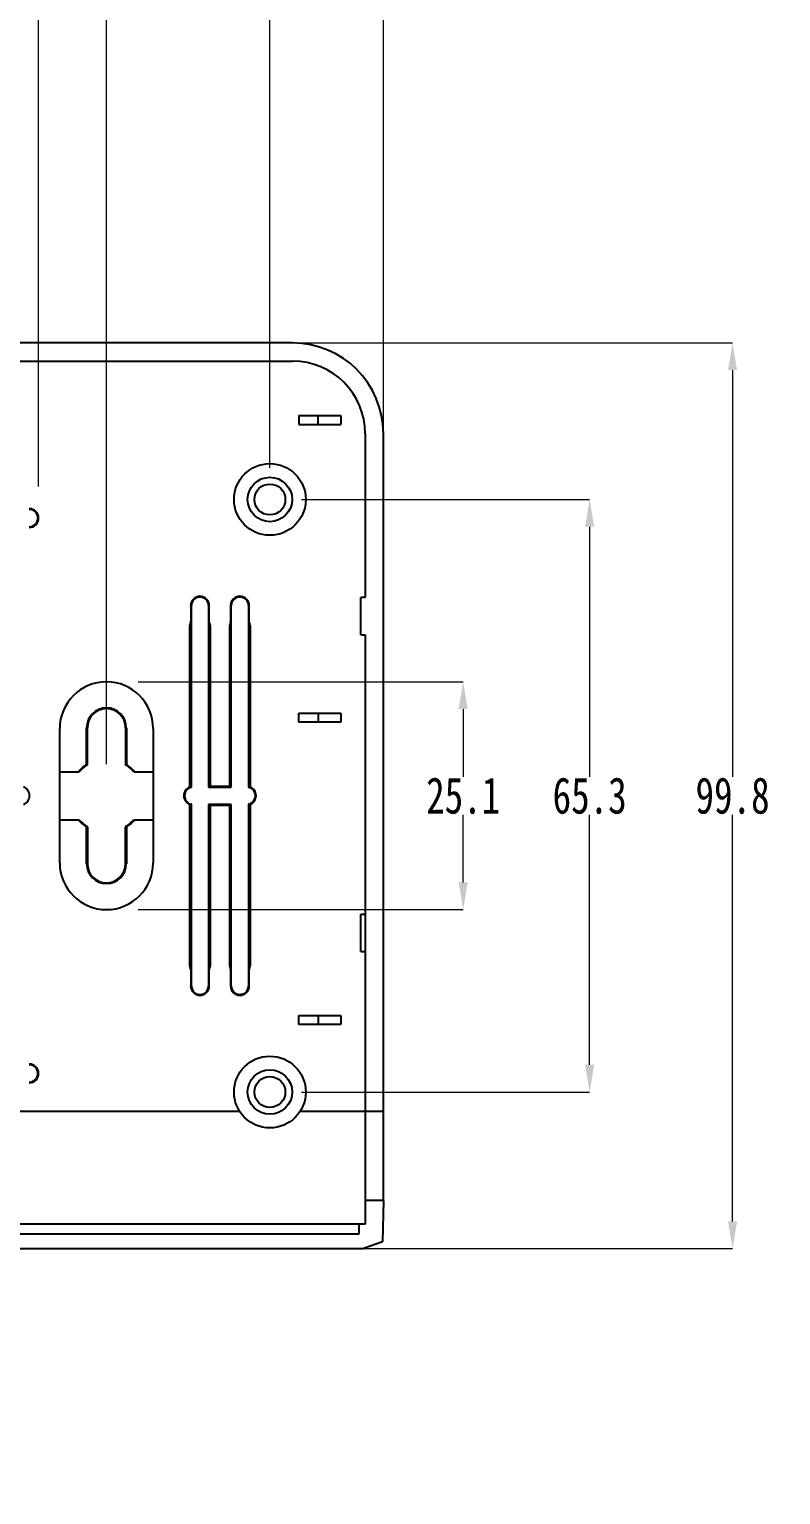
# Model space of a CAD drawing. Header units: millimetres. Extents: x 913 to 1720, y -130 to 440.
# Drawn here: x 1439.9 to 1522.7, y 187.6 to 349.1 of the extents above; entities that cross this region are included whole.
import ezdxf

# ---------------------------------------------------------------- set-up
doc = ezdxf.new("R2010")
doc.units = ezdxf.units.MM
doc.header["$LTSCALE"] = 30.734
doc.header["$PDSIZE"] = 0.3
doc.layers.get('0').update_dxf_attribs({"linetype": 'CONTINUOUS'})
doc.layers.get('Defpoints').update_dxf_attribs({"linetype": 'CONTINUOUS'})
doc.styles.get("Standard").update_dxf_attribs({"font": 'txt', "width": 0.75})
doc.dimstyles.get("Standard").update_dxf_attribs({"dimtxt": 3, "dimasz": 3, "dimexe": 0.18, "dimexo": 0.0625, "dimgap": 0.09, "dimtad": 1, "dimdsep": 46, "dimtxsty": 'Standard', "dimcen": 0.09, "dimadec": 0, "dimazin": 0, "dimtol": 1, "dimtp": 0.01, "dimtm": 0.01, "dimtfac": 1, "dimtofl": 0, "dimtmove": 0, "dimatfit": 3, "dimfxl": 0, "dimtolj": 1, "dimarcsym": 0})

# ---------------------------------------------------------------- blocks, each defined once
blk = doc.blocks.new('*D34')
at = {"color": 0, "lineweight": 0}
for p, q in [((1177.34, 279.91), (1177.34, 289.97)), ((1165.74, 284.96), (1173.14, 284.95)), ((1172.31, 284.94), (1182.36, 284.94)), ((1452.92, -9.61), (1452.92, -6.61)), ((1452.92, -6.61), (1455.92, -6.61)), ((1435.29, -12.61), (1452.92, -12.61)), ((1435.29, -13.21), (1452.92, -13.21)), ((1452.92, -16.21), (1452.92, -19.21))]:
    blk.add_line(p, q, dxfattribs=at)
for points in [[(1173.14, 285.45), (1173.13, 284.45), (1176.14, 284.94)], [(1452.42, -9.61), (1453.42, -9.61), (1452.92, -12.61)], [(1452.42, -16.21), (1453.42, -16.21), (1452.92, -13.21)]]:
    blk.add_solid(points, dxfattribs=at)
at = {"layer": 'Defpoints', "color": 0, "lineweight": 0}
for p in [(1176.14, 284.94), (1178.54, 284.93), (1431.8, -12.61), (1452.92, -12.61), (1431.8, -13.21)]:
    blk.add_point(p, dxfattribs=at)
at = {"color": 0, "lineweight": 0, "char_height": 4, "attachment_point": 5}
for s, insert in [('\\A1;%%c2.4-4', (1158.15, 284.96)), ('\\A1;0.6', (1458.76, -6.61))]:
    blk.add_mtext(s, dxfattribs=dict(at, insert=insert))
blk = doc.blocks.new('*D47')
at = {"color": 0, "lineweight": 0}
for p, q in [((1319.03, 260.22), (1319.03, 394.84)), ((1322.03, 394.84), (1393.39, 394.84)), ((1475.93, 394.84), (1404.57, 394.84)), ((1478.93, 260.22), (1478.93, 394.84))]:
    blk.add_line(p, q, dxfattribs=at)
for points in [[(1322.03, 395.34), (1322.03, 394.34), (1319.03, 394.84)], [(1475.93, 395.34), (1475.93, 394.34), (1478.93, 394.84)]]:
    blk.add_solid(points, dxfattribs=at)
at = {"layer": 'Defpoints', "color": 0, "lineweight": 0}
for p in [(1319.03, 394.84), (1319.03, 256.73), (1478.93, 256.73)]:
    blk.add_point(p, dxfattribs=at)
at = {"color": 0, "lineweight": 0, "insert": (1398.98, 394.84), "char_height": 4, "attachment_point": 5}
blk.add_mtext('\\A1;159.9', dxfattribs=at)
blk = doc.blocks.new('*D48')
at = {"color": 0, "lineweight": 0}
for p, q in [((1457.1, 314.5), (1517.39, 314.5)), ((1517.39, 311.5), (1517.39, 266.69)), ((1517.39, 217.7), (1517.39, 262.51)), ((1454.38, 214.7), (1517.39, 214.7))]:
    blk.add_line(p, q, dxfattribs=at)
for points in [[(1516.89, 311.5), (1517.89, 311.5), (1517.39, 314.5)], [(1516.89, 217.7), (1517.89, 217.7), (1517.39, 214.7)]]:
    blk.add_solid(points, dxfattribs=at)
at = {"layer": 'Defpoints', "color": 0, "lineweight": 0}
for p in [(1453.61, 314.5), (1517.39, 314.5), (1450.88, 214.7)]:
    blk.add_point(p, dxfattribs=at)
at = {"color": 0, "lineweight": 0, "insert": (1517.39, 264.6), "char_height": 4, "attachment_point": 5}
blk.add_mtext('\\A1;99.8', dxfattribs=at)
blk = doc.blocks.new('*D49')
at = {"color": 0, "lineweight": 0}
for p, q in [((1331.53, 300.74), (1331.53, 385.33)), ((1334.53, 385.33), (1393.39, 385.33)), ((1463.43, 385.33), (1404.57, 385.33)), ((1466.43, 300.74), (1466.43, 385.33))]:
    blk.add_line(p, q, dxfattribs=at)
for points in [[(1334.53, 385.83), (1334.53, 384.83), (1331.53, 385.33)], [(1463.43, 385.83), (1463.43, 384.83), (1466.43, 385.33)]]:
    blk.add_solid(points, dxfattribs=at)
at = {"layer": 'Defpoints', "color": 0, "lineweight": 0}
for p in [(1466.43, 385.33), (1331.53, 297.25), (1466.43, 297.25)]:
    blk.add_point(p, dxfattribs=at)
at = {"color": 0, "lineweight": 0, "insert": (1398.98, 385.33), "char_height": 4, "attachment_point": 5}
blk.add_mtext('\\A1;134.9', dxfattribs=at)
blk = doc.blocks.new('*D50')
at = {"color": 0, "lineweight": 0}
for p, q in [((1469.93, 297.25), (1501.65, 297.25)), ((1501.65, 294.25), (1501.65, 266.69)), ((1501.65, 234.95), (1501.65, 262.51)), ((1469.93, 231.95), (1501.65, 231.95))]:
    blk.add_line(p, q, dxfattribs=at)
for points in [[(1501.15, 294.25), (1502.15, 294.25), (1501.65, 297.25)], [(1501.15, 234.95), (1502.15, 234.95), (1501.65, 231.95)]]:
    blk.add_solid(points, dxfattribs=at)
at = {"layer": 'Defpoints', "color": 0, "lineweight": 0}
for p in [(1466.43, 297.25), (1466.43, 231.95), (1501.65, 231.95)]:
    blk.add_point(p, dxfattribs=at)
at = {"color": 0, "lineweight": 0, "insert": (1501.65, 264.6), "char_height": 4, "attachment_point": 5}
blk.add_mtext('\\A1;65.3', dxfattribs=at)
blk = doc.blocks.new('*D51')
at = {"color": 0, "lineweight": 0}
for p, q in [((1451.93, 277.15), (1487.72, 277.15)), ((1487.72, 274.15), (1487.72, 266.69)), ((1487.72, 255.05), (1487.72, 262.51)), ((1451.93, 252.05), (1487.72, 252.05))]:
    blk.add_line(p, q, dxfattribs=at)
for points in [[(1487.22, 274.15), (1488.22, 274.15), (1487.72, 277.15)], [(1487.22, 255.05), (1488.22, 255.05), (1487.72, 252.05)]]:
    blk.add_solid(points, dxfattribs=at)
at = {"layer": 'Defpoints', "color": 0, "lineweight": 0}
for p in [(1448.43, 277.15), (1448.43, 252.05), (1487.72, 252.05)]:
    blk.add_point(p, dxfattribs=at)
at = {"color": 0, "lineweight": 0, "insert": (1487.72, 264.6), "char_height": 4, "attachment_point": 5}
blk.add_mtext('\\A1;25.1', dxfattribs=at)
blk = doc.blocks.new('*D52')
at = {"color": 0, "lineweight": 0}
for p, q in [((1349.53, 268.09), (1349.53, 375.82)), ((1352.53, 375.82), (1394.39, 375.82)), ((1445.43, 375.82), (1403.57, 375.82)), ((1448.43, 268.09), (1448.43, 375.82))]:
    blk.add_line(p, q, dxfattribs=at)
for points in [[(1352.53, 376.32), (1352.53, 375.32), (1349.53, 375.82)], [(1445.43, 376.32), (1445.43, 375.32), (1448.43, 375.82)]]:
    blk.add_solid(points, dxfattribs=at)
at = {"layer": 'Defpoints', "color": 0, "lineweight": 0}
for p in [(1448.43, 375.82), (1349.53, 264.6), (1448.43, 264.6)]:
    blk.add_point(p, dxfattribs=at)
at = {"color": 0, "lineweight": 0, "insert": (1398.98, 375.82), "char_height": 4, "attachment_point": 5}
blk.add_mtext('\\A1;98.9', dxfattribs=at)
blk = doc.blocks.new('*D53')
at = {"color": 0, "lineweight": 0}
for p, q in [((1357.01, 298.69), (1357.01, 365.58)), ((1360.01, 365.58), (1394.64, 365.58)), ((1437.96, 365.58), (1403.32, 365.58)), ((1440.96, 298.69), (1440.96, 365.58))]:
    blk.add_line(p, q, dxfattribs=at)
for points in [[(1360.01, 366.08), (1360.01, 365.08), (1357.01, 365.58)], [(1437.96, 366.08), (1437.96, 365.08), (1440.96, 365.58)]]:
    blk.add_solid(points, dxfattribs=at)
at = {"layer": 'Defpoints', "color": 0, "lineweight": 0}
for p in [(1357.01, 365.58), (1357.01, 295.2), (1440.96, 295.2)]:
    blk.add_point(p, dxfattribs=at)
at = {"color": 0, "lineweight": 0, "insert": (1398.98, 365.58), "char_height": 4, "attachment_point": 5}
blk.add_mtext('\\A1;84.0', dxfattribs=at)

msp = doc.modelspace()

# ---------------------------------------------------------------- linework, layer by layer
at = {"color": 7, "linetype": 'Continuous'}
for p, q in [((1468.93, 314.5), (1329.03, 314.5)), ((1329.03, 312.5), (1468.93, 312.5)), ((1469.63, 306.5), (1469.63, 305.5)), ((1469.63, 306.5), (1474.23, 306.5)), ((1469.63, 305.5), (1474.23, 305.5)), ((1471.73, 305.5), (1471.73, 306.5)), ((1474.23, 306.5), (1474.23, 305.5)), ((1476.93, 304.5), (1476.93, 286.45)), ((1478.93, 220), (1478.93, 304.5)), ((1476.43, 282.35), (1476.43, 286.45)), ((1476.93, 286.45), (1476.43, 286.45)), ((1457.71, 285.55), (1457.71, 283.76)), ((1457.78, 265.53), (1457.78, 285.55)), ((1459.68, 285.55), (1459.68, 265.55)), ((1459.76, 283.76), (1459.76, 285.55)), ((1462.11, 285.55), (1462.11, 283.76)), ((1462.18, 265.55), (1462.18, 285.55)), ((1464.08, 285.55), (1464.08, 265.53)), ((1464.16, 283.76), (1464.16, 285.55)), ((1457.63, 265.56), (1457.63, 283.35)), ((1457.73, 283.76), (1457.73, 265.57)), ((1459.74, 265.6), (1459.74, 283.76)), ((1459.84, 283.35), (1459.84, 265.63)), ((1462.03, 265.63), (1462.03, 283.35)), ((1462.13, 283.76), (1462.13, 265.6)), ((1464.14, 265.57), (1464.14, 283.76)), ((1464.24, 283.35), (1464.24, 265.56)), ((1476.43, 282.35), (1476.93, 282.35)), ((1476.93, 282.35), (1476.93, 217.4)), ((1469.63, 272.7), (1469.63, 273.7)), ((1469.63, 273.7), (1474.23, 273.7)), ((1471.73, 273.7), (1471.73, 272.7)), ((1474.23, 273.7), (1474.23, 272.7)), ((1443.28, 257.2), (1443.28, 272)), ((1446.25, 268.05), (1446.25, 272.1)), ((1446.33, 268), (1446.33, 272.1)), ((1450.53, 272.1), (1450.53, 268)), ((1450.62, 272.1), (1450.62, 268.05)), ((1453.58, 272), (1453.58, 257.2)), ((1474.23, 272.7), (1469.63, 272.7)), ((1443.28, 267.25), (1445.44, 267.25)), ((1451.43, 267.25), (1453.58, 267.25)), ((1457.63, 265.56), (1457.63, 265.56)), ((1457.73, 265.57), (1457.75, 265.55)), ((1457.75, 265.55), (1457.76, 265.55)), ((1457.76, 265.55), (1457.77, 265.54)), ((1457.77, 265.54), (1457.78, 265.53)), ((1459.68, 265.55), (1459.74, 265.6)), ((1459.68, 265.55), (1462.18, 265.55)), ((1459.82, 265.6), (1459.74, 265.6)), ((1459.84, 265.63), (1459.82, 265.6)), ((1462.03, 265.63), (1459.84, 265.63)), ((1462.05, 265.6), (1462.03, 265.63)), ((1462.13, 265.6), (1462.05, 265.6)), ((1462.13, 265.6), (1462.18, 265.55)), ((1464.08, 265.53), (1464.1, 265.54)), ((1464.1, 265.54), (1464.11, 265.55)), ((1464.11, 265.55), (1464.13, 265.56)), ((1464.13, 265.56), (1464.14, 265.57)), ((1464.24, 265.56), (1464.22, 265.54)), ((1457.63, 245.85), (1457.63, 263.63)), ((1457.74, 263.64), (1457.73, 263.63)), ((1457.73, 263.63), (1457.73, 245.44)), ((1457.76, 263.65), (1457.74, 263.64)), ((1457.77, 263.66), (1457.76, 263.65)), ((1457.78, 263.67), (1457.77, 263.66)), ((1457.78, 243.65), (1457.78, 263.67)), ((1459.68, 263.65), (1459.68, 243.65)), ((1459.68, 263.65), (1459.74, 263.6)), ((1462.18, 263.65), (1459.68, 263.65)), ((1459.74, 245.44), (1459.74, 263.6)), ((1459.74, 263.6), (1459.82, 263.6)), ((1459.82, 263.6), (1459.84, 263.57)), ((1459.84, 263.57), (1459.84, 245.85)), ((1459.84, 263.57), (1462.03, 263.57)), ((1462.03, 263.57), (1462.05, 263.6)), ((1462.03, 245.85), (1462.03, 263.57)), ((1462.05, 263.6), (1462.13, 263.6)), ((1462.18, 263.65), (1462.13, 263.6)), ((1462.13, 263.6), (1462.13, 245.44)), ((1462.18, 243.65), (1462.18, 263.65)), ((1464.08, 263.67), (1464.08, 243.65)), ((1464.1, 263.66), (1464.08, 263.67)), ((1464.11, 263.65), (1464.1, 263.66)), ((1464.12, 263.64), (1464.11, 263.65)), ((1464.14, 263.63), (1464.12, 263.64)), ((1464.14, 245.44), (1464.14, 263.63)), ((1464.22, 263.65), (1464.24, 263.63)), ((1464.24, 263.63), (1464.24, 245.85)), ((1443.28, 261.95), (1445.44, 261.95)), ((1451.43, 261.95), (1453.58, 261.95)), ((1446.25, 257.1), (1446.25, 261.15)), ((1446.33, 261.19), (1446.33, 257.1)), ((1450.53, 257.1), (1450.53, 261.19)), ((1450.62, 261.15), (1450.62, 257.1)), ((1476.43, 247.45), (1476.43, 251.55)), ((1476.43, 251.55), (1476.93, 251.55)), ((1476.43, 247.45), (1476.93, 247.45)), ((1457.71, 245.43), (1457.71, 243.65)), ((1459.76, 243.65), (1459.76, 245.43)), ((1462.11, 245.43), (1462.11, 243.65)), ((1464.16, 243.65), (1464.16, 245.43)), ((1469.63, 239.4), (1469.63, 240.4)), ((1469.63, 240.4), (1474.23, 240.4)), ((1474.23, 239.4), (1469.63, 239.4)), ((1471.73, 240.4), (1471.73, 239.4)), ((1474.23, 240.4), (1474.23, 239.4)), ((1478.93, 220), (1476.93, 220)), ((1478.93, 220), (1478.82, 215.45)), ((1476.93, 217.4), (1321.03, 217.4)), ((1476.23, 217.4), (1476.23, 216.3)), ((1476.23, 216.3), (1321.73, 216.3)), ((1478.82, 215.45), (1476.73, 214.7)), ((1321.23, 214.7), (1476.73, 214.7))]:
    msp.add_line(p, q, dxfattribs=at)
at = {"color": 9, "linetype": 'Continuous'}
for p, q in [((1457.78, 285.55), (1457.71, 285.55)), ((1459.76, 285.55), (1459.68, 285.55)), ((1462.18, 285.55), (1462.11, 285.55)), ((1464.16, 285.55), (1464.08, 285.55)), ((1457.71, 243.65), (1457.78, 243.65)), ((1459.68, 243.65), (1459.76, 243.65)), ((1462.11, 243.65), (1462.18, 243.65)), ((1464.08, 243.65), (1464.16, 243.65)), ((1334.88, 229.85), (1463.09, 229.85)), ((1469.78, 229.85), (1478.93, 229.85))]:
    msp.add_line(p, q, dxfattribs=at)
at = {"color": 7, "linetype": 'Continuous'}
for points in [[(1457.71, 283.76), (1457.71, 283.76), (1457.71, 283.76), (1457.71, 283.76), (1457.72, 283.76), (1457.72, 283.76)], [(1457.72, 283.76), (1457.73, 283.76), (1457.73, 283.76), (1457.73, 283.76)], [(1459.74, 283.76), (1459.74, 283.76), (1459.74, 283.76), (1459.75, 283.76)], [(1459.75, 283.76), (1459.75, 283.76), (1459.75, 283.76), (1459.76, 283.76), (1459.76, 283.76), (1459.76, 283.76)], [(1462.11, 283.76), (1462.11, 283.76), (1462.11, 283.76), (1462.11, 283.76), (1462.12, 283.76), (1462.12, 283.76)], [(1462.12, 283.76), (1462.13, 283.76), (1462.13, 283.76), (1462.13, 283.76)], [(1464.14, 283.76), (1464.14, 283.76), (1464.14, 283.76), (1464.15, 283.76), (1464.15, 283.76), (1464.15, 283.76)], [(1464.15, 283.76), (1464.16, 283.76), (1464.16, 283.76), (1464.16, 283.76)], [(1457.64, 265.55), (1457.64, 265.55), (1457.63, 265.55), (1457.63, 265.55), (1457.63, 265.56)], [(1457.65, 265.54), (1457.65, 265.55), (1457.65, 265.55), (1457.64, 265.55)], [(1457.63, 263.63), (1457.63, 263.64), (1457.63, 263.64), (1457.63, 263.64)], [(1457.64, 263.64), (1457.64, 263.64), (1457.64, 263.64), (1457.65, 263.64), (1457.65, 263.65), (1457.65, 263.65)], [(1457.71, 245.44), (1457.71, 245.44), (1457.71, 245.44), (1457.71, 245.43)], [(1457.73, 245.44), (1457.73, 245.44), (1457.73, 245.44), (1457.72, 245.44), (1457.72, 245.44), (1457.72, 245.44)], [(1459.75, 245.44), (1459.75, 245.44), (1459.75, 245.44), (1459.74, 245.44), (1459.74, 245.44), (1459.74, 245.44)], [(1459.76, 245.43), (1459.76, 245.44), (1459.76, 245.44), (1459.75, 245.44)], [(1462.11, 245.44), (1462.11, 245.44), (1462.11, 245.44), (1462.11, 245.43)], [(1462.13, 245.44), (1462.13, 245.44), (1462.13, 245.44), (1462.12, 245.44), (1462.12, 245.44), (1462.12, 245.44)], [(1464.15, 245.44), (1464.14, 245.44), (1464.14, 245.44), (1464.14, 245.44)], [(1464.16, 245.43), (1464.16, 245.44), (1464.16, 245.44), (1464.15, 245.44), (1464.15, 245.44), (1464.15, 245.44)]]:
    msp.add_lwpolyline(points, dxfattribs=at)
for centre, radius in [((1466.43, 297.25), 3.95), ((1466.43, 297.25), 2.45), ((1466.43, 297.25), 1.7), ((1466.43, 231.95), 3.95), ((1466.43, 231.95), 2.45), ((1466.43, 231.95), 1.7)]:
    msp.add_circle(centre, radius, dxfattribs=at)
for centre, radius, start, end in [((1468.93, 304.5), 10, 0, 90), ((1468.93, 304.5), 8, 0, 90), ((1439.93, 295.2), 1.03, 270, 90), ((1439.93, 295.2), 0.95, 270, 90), ((1458.73, 285.55), 1.03, 0, 180), ((1458.73, 285.55), 0.95, 0, 180), ((1463.13, 285.55), 1.03, 0, 180), ((1463.13, 285.55), 0.95, 0, 180), ((1458.73, 283.35), 1.11, 158.1147, 180), ((1458.73, 283.35), 1.11, 0, 21.8853), ((1463.13, 283.35), 1.11, 158.1147, 180), ((1463.13, 283.35), 1.11, 0, 21.8853), ((1448.43, 272), 5.15, 0, 180), ((1448.43, 272.1), 2.18, 0, 180), ((1448.43, 272.1), 2.1, 0, 180), ((1448.43, 264.6), 4.08, 122.3268, 139.541), ((1448.43, 264.6), 4, 121.6682, 138.5092), ((1448.43, 264.6), 4, 41.4908, 58.3318), ((1448.43, 264.6), 4.08, 40.459, 57.6732), ((1438.93, 264.6), 1.03, 290.3972, 69.6028), ((1457.98, 264.6), 1.03, 110.3972, 249.6028), ((1457.98, 264.6), 0.95, 102.1532, 257.8468), ((1457.98, 264.6), 1, 104.5841, 109.3597), ((1463.88, 264.6), 0.95, 282.1532, 77.8468), ((1463.88, 264.6), 1, 70.6403, 75.4159), ((1463.88, 264.6), 1.03, 290.3972, 69.6028), ((1457.98, 264.6), 1, 250.6403, 255.4159), ((1463.88, 264.6), 1, 284.5841, 289.3597), ((1448.43, 264.6), 4.08, 220.459, 237.6732), ((1448.43, 264.6), 4, 221.4908, 238.3318), ((1448.43, 264.6), 4, 301.6682, 318.5092), ((1448.43, 264.6), 4.08, 302.3268, 319.541), ((1448.43, 257.2), 5.15, 180, 0), ((1448.43, 257.1), 2.18, 180, 360), ((1448.43, 257.1), 2.1, 180, 0), ((1458.73, 245.85), 1.11, 180, 201.8853), ((1458.73, 245.85), 1.11, 338.1147, 0), ((1463.13, 245.85), 1.11, 180, 201.8853), ((1463.13, 245.85), 1.11, 338.1147, 0), ((1458.73, 243.65), 1.03, 180, 360), ((1458.73, 243.65), 0.95, 180, 360), ((1463.13, 243.65), 1.03, 180, 360), ((1463.13, 243.65), 0.95, 180, 360), ((1439.93, 234), 1.03, 270, 90), ((1439.93, 234), 0.95, 270, 90)]:
    msp.add_arc(centre, radius, start, end, dxfattribs=at)

# ---------------------------------------------------------------- dimensions: what is measured, and where the dimension line sits
at = {"lineweight": 0}
for base, p1, p2, picture, middle in [((1319.03, 394.84), (1478.93, 256.73), (1319.03, 256.73), '*D47', (1398.98, 394.84)), ((1466.43, 385.33), (1331.53, 297.25), (1466.43, 297.25), '*D49', (1398.98, 385.33)), ((1448.43, 375.82), (1349.53, 264.6), (1448.43, 264.6), '*D52', (1398.98, 375.82)), ((1357.0057, 365.5837), (1440.9629, 295.1977), (1357.0057, 295.1977), '*D53', (1398.9843, 365.5837))]:
    dim = msp.add_linear_dim(base=base, p1=p1, p2=p2, dimstyle='Standard', override={"dimtxt": 4, "dimexe": 0, "dimexo": 3.4925, "dimtad": 0, "dimtih": 1, "dimtoh": 1, "dimdec": 1, "dimzin": 0, "dimdsep": 0, "dimcen": 5.0292, "dimtol": 0, "dimtdec": 1, "dimtzin": 0, "dimlwd": 0, "dimlwe": 0}, dxfattribs=at)
    dim.commit()
    dim.dimension.update_dxf_attribs({"geometry": picture, "text_midpoint": middle, "dimtype": 160})
for base, p1, p2, picture, middle in [((1517.39, 314.5), (1450.88, 214.7), (1453.61, 314.5), '*D48', (1517.39, 264.6)), ((1501.65, 231.95), (1466.43, 297.25), (1466.43, 231.95), '*D50', (1501.65, 264.6)), ((1452.92, -12.61), (1431.8, -13.21), (1431.8, -12.61), '*D34', (1458.76, -6.61)), ((1487.72, 252.05), (1448.43, 277.15), (1448.43, 252.05), '*D51', (1487.72, 264.6))]:
    dim = msp.add_linear_dim(base=base, p1=p1, p2=p2, angle=90, dimstyle='Standard', override={"dimtxt": 4, "dimexe": 0, "dimexo": 3.4925, "dimtad": 0, "dimtih": 1, "dimtoh": 1, "dimdec": 1, "dimzin": 0, "dimdsep": 0, "dimcen": 5.0292, "dimtol": 0, "dimtdec": 1, "dimtzin": 0, "dimlwd": 0, "dimlwe": 0}, dxfattribs=at)
    dim.commit()
    dim.dimension.update_dxf_attribs({"geometry": picture, "text_midpoint": middle})
dim = msp.add_diameter_dim_2p(p1=(1178.54, 284.93), p2=(1176.14, 284.94), text='%%c2.4-4', dimstyle='Standard', override={"dimtxt": 4, "dimexe": 0, "dimexo": 3.4925, "dimtad": 0, "dimtih": 1, "dimtoh": 1, "dimdec": 1, "dimzin": 0, "dimdsep": 0, "dimcen": 5.0292, "dimtol": 0, "dimtdec": 1, "dimtzin": 0, "dimlwd": 0, "dimlwe": 0}, dxfattribs=at)
dim.commit()
dim.dimension.update_dxf_attribs({"geometry": '*D34', "text_midpoint": (1165.74, 284.96), "dimtype": 163})

doc.saveas('drawing.dxf')
